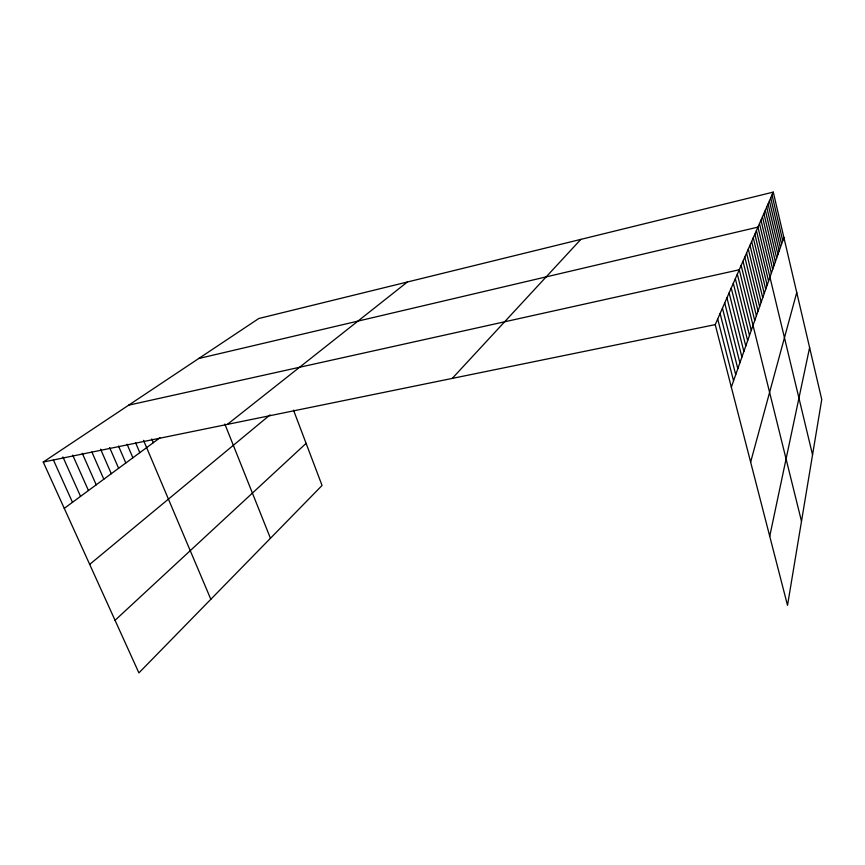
<?xml version="1.0" encoding="UTF-8"?>
<svg xmlns="http://www.w3.org/2000/svg" width="865" height="865" viewBox="0 0 865 865"><rect width="100%" height="100%" fill="white"/><g stroke="black" fill="none" stroke-linecap="round" stroke-linejoin="round"><path stroke-width="1.3" d="M769.731 536.268L809.618 347.568M750.636 462.137L796.741 292.511M731.336 387.163L783.885 237.486M773.278 192.106L821.75 399.5L787.518 605.349L715.225 324.624L773.278 192.106L258.797 318.504L43.25 462.051L138.908 672.894L322.05 485.47L293.516 410.151M452.254 378.405L580.858 239.378M115.056 620.302L306.102 443.367M89.69 564.391L270.042 414.886M227.333 424.401L407.372 282.001M64.269 508.371L159.906 437.831M198.701 358.521L757.935 227.127L812.549 454.828M128.658 405.166L739.261 269.772L801.498 521.281M43.25 462.051L715.225 324.624M53.414 459.996L72.487 502.305M62.907 456.947L80.542 496.359M72.692 455.109L88.446 490.531M82.283 453.303L96.21 484.811M91.885 452.017L103.811 479.199M100.589 449.173L111.282 473.696M109.65 447.605L118.613 468.289M118.527 446.081L125.814 462.98M127.069 444.221L132.875 457.769M135.654 442.869L139.816 452.644M143.547 440.339L210.833 599.283M151.764 438.966L153.332 442.685M224.846 424.034L270.442 538.279M717.691 319.001L733.552 380.827M722.437 308.167L737.834 368.652M720.102 313.519L735.715 374.664M726.957 297.863L741.9 357.05M724.729 302.955L739.889 362.781M731.249 288.056L745.781 346M729.13 292.9L743.868 351.46M735.347 278.703L749.49 335.458M733.325 283.32L747.652 340.669M737.326 274.183L751.274 330.365M744.797 257.121L758.043 311.097M742.992 261.241L756.399 315.757M741.154 265.458L754.734 320.515M748.301 249.131L761.2 302.08M746.571 253.077L759.643 306.545M753.264 237.788L765.709 289.245M751.642 241.486L764.238 293.44M749.987 245.271L762.735 297.711M756.41 230.609L768.563 281.125M754.853 234.166L767.147 285.147M762.465 216.801L774.045 265.49M760.984 220.175L772.705 269.318M759.481 223.613L771.342 273.21M766.714 207.092L777.916 254.483M765.33 210.26L776.651 258.084M763.903 213.504L775.364 261.749M770.726 197.934L781.56 244.092M769.418 200.929L780.371 247.487M768.077 203.978L779.16 250.947M772.013 194.993L782.739 240.762"/></g></svg>
